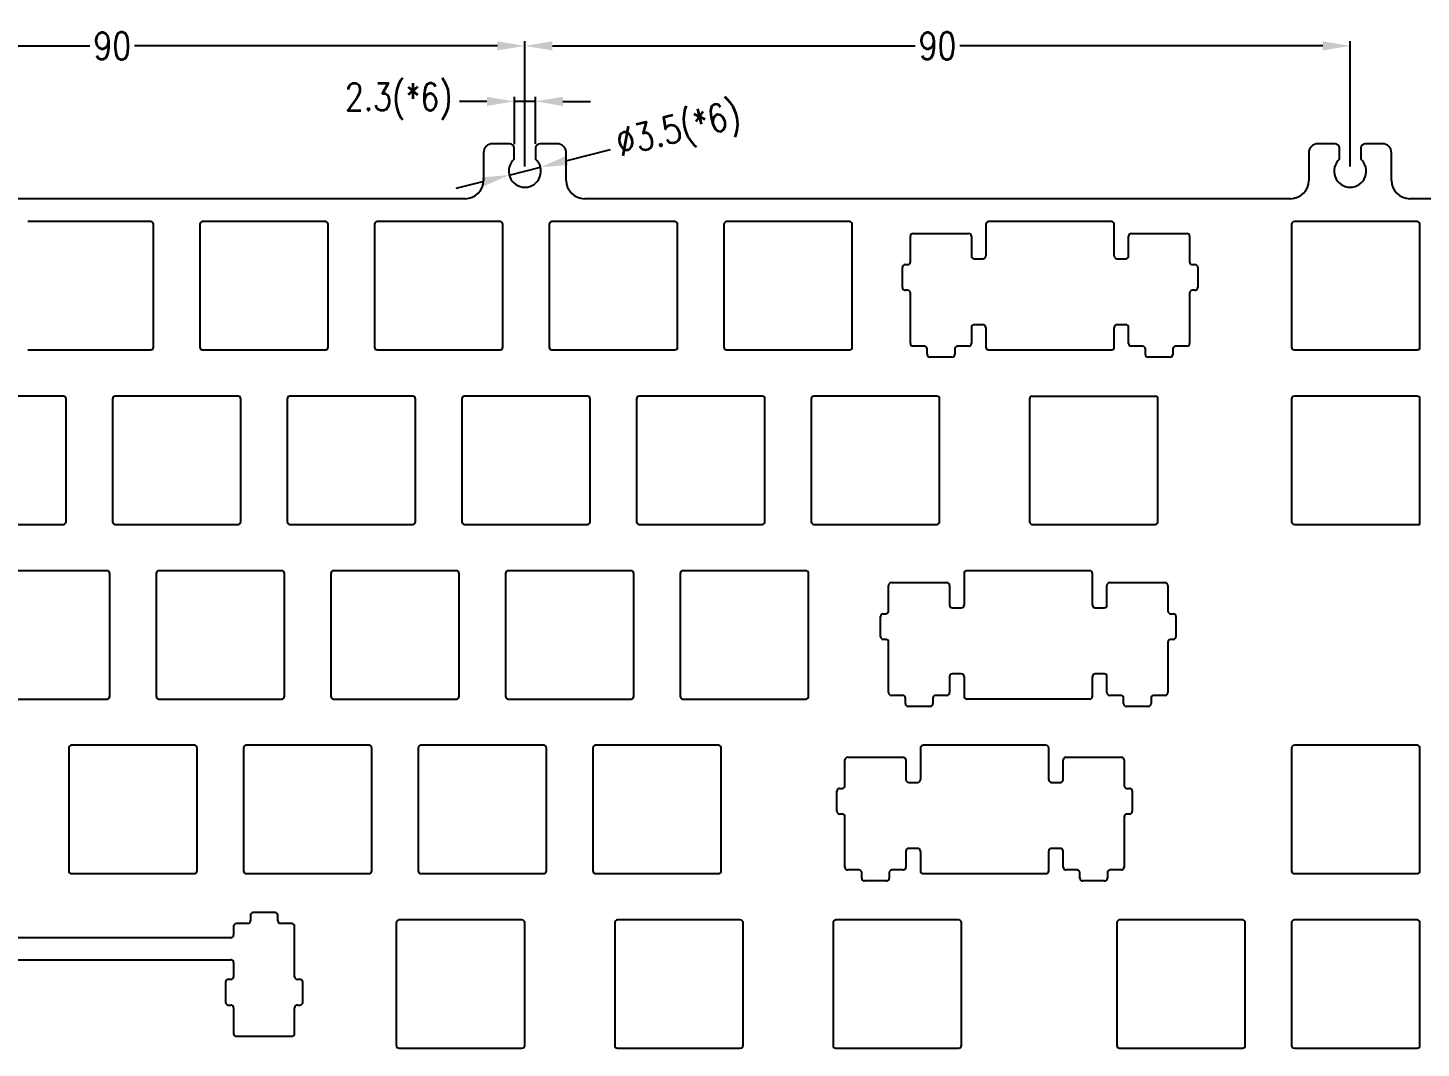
# Model space of a CAD drawing. Header units: inches. Extents: x 139 to 1075, y 623 to 991.
# Drawn here: x 833 to 985, y 744 to 855.3 of the extents above; entities that cross this region are included whole.
import ezdxf

# ---------------------------------------------------------------- set-up
doc = ezdxf.new("R2010")
doc.units = ezdxf.units.IN
doc.header["$LTSCALE"] = 1.21
doc.header["$MEASUREMENT"] = 0
doc.header["$PDMODE"] = 3
doc.header["$PDSIZE"] = 0.3125
doc.layers.get('0').update_dxf_attribs({"linetype": 'CONTINUOUS'})
doc.layers.get('Defpoints').update_dxf_attribs({"linetype": 'CONTINUOUS'})
doc.layers.add('尺寸', color=3, linetype='CONTINUOUS')
doc.styles.get("Standard").update_dxf_attribs({"font": 'simplex.shx', "width": 0.8, "bigfont": 'chineset.shx'})
doc.dimstyles.new('ISO-25', dxfattribs={"dimtxt": 3, "dimasz": 3, "dimexe": 0.5, "dimexo": 0.5, "dimgap": 0.5, "dimtad": 0, "dimdec": 4, "dimdsep": 46, "dimtxsty": 'Standard', "dimcen": 0, "dimclrd": 256, "dimclre": 256, "dimclrt": 256, "dimadec": 4, "dimazin": 2, "dimtfac": 1, "dimtdec": 4, "dimtmove": 0, "dimatfit": 3, "dimfxl": 1, "dimtolj": 1, "dimarcsym": 0})

# ---------------------------------------------------------------- blocks, each defined once
blk = doc.blocks.new('*D78')
at = {"layer": 'Defpoints', "color": 0, "transparency": 16777216}
for p in [(885.52, 839.23), (888.91, 840.08)]:
    blk.add_point(p, dxfattribs=at)
at = {"layer": '尺寸', "lineweight": -2, "transparency": 16777216}
for p, q in [((891.82, 840.82), (896.56, 842.01)), ((885.52, 839.23), (888.91, 840.08)), ((882.61, 838.49), (879.7, 837.76))]:
    blk.add_line(p, q, dxfattribs=at)
at = {"layer": '尺寸', "transparency": 16777216}
for points in [[(891.7, 841.3), (891.94, 840.33), (888.91, 840.08)], [(882.73, 838.01), (882.49, 838.98), (885.52, 839.23)]]:
    blk.add_solid(points, dxfattribs=at)
at = {"layer": '尺寸', "transparency": 16777216, "insert": (904.03, 843.89), "char_height": 3, "attachment_point": 5, "rotation": 14.147}
blk.add_mtext('\\A1;\\A1;∅3.5(*6)', dxfattribs=at)
blk = doc.blocks.new('*D79')
at = {"layer": 'Defpoints', "color": 0, "transparency": 16777216}
for p in [(886.07, 847.27), (886.07, 842.11), (888.37, 842.15)]:
    blk.add_point(p, dxfattribs=at)
at = {"layer": '尺寸', "lineweight": -2, "transparency": 16777216}
for p, q in [((883.07, 847.27), (880.07, 847.27)), ((886.07, 842.61), (886.07, 847.77)), ((888.37, 847.27), (886.07, 847.27)), ((888.37, 842.65), (888.37, 847.77)), ((891.37, 847.27), (894.37, 847.27))]:
    blk.add_line(p, q, dxfattribs=at)
at = {"layer": '尺寸', "transparency": 16777216}
for points in [[(883.07, 846.77), (883.07, 847.77), (886.07, 847.27)], [(891.37, 847.77), (891.37, 846.77), (888.37, 847.27)]]:
    blk.add_solid(points, dxfattribs=at)
at = {"layer": '尺寸', "transparency": 16777216, "insert": (873.45, 847.27), "char_height": 3, "attachment_point": 5}
blk.add_mtext('\\A1;\\A1;2.3(*6)', dxfattribs=at)
blk = doc.blocks.new('*D96')
at = {"layer": 'Defpoints', "color": 0, "transparency": 16777216}
for p in [(887.22, 853.33), (797.22, 839.65), (887.22, 839.65)]:
    blk.add_point(p, dxfattribs=at)
at = {"layer": '尺寸', "lineweight": -2, "transparency": 16777216}
for p, q in [((797.22, 840.15), (797.22, 853.83)), ((800.22, 853.33), (839.77, 853.33)), ((884.22, 853.33), (844.66, 853.33)), ((887.22, 840.15), (887.22, 853.83))]:
    blk.add_line(p, q, dxfattribs=at)
at = {"layer": '尺寸', "transparency": 16777216}
for points in [[(800.22, 853.83), (800.22, 852.83), (797.22, 853.33)], [(884.22, 852.83), (884.22, 853.83), (887.22, 853.33)]]:
    blk.add_solid(points, dxfattribs=at)
at = {"layer": '尺寸', "transparency": 16777216, "insert": (842.22, 853.33), "char_height": 3, "attachment_point": 5}
blk.add_mtext('\\A1;90', dxfattribs=at)
blk = doc.blocks.new('*D97')
at = {"layer": 'Defpoints', "color": 0, "transparency": 16777216}
for p in [(977.22, 853.33), (887.22, 839.65), (977.22, 839.65)]:
    blk.add_point(p, dxfattribs=at)
at = {"layer": '尺寸', "lineweight": -2, "transparency": 16777216}
for p, q in [((887.22, 840.15), (887.22, 853.83)), ((890.22, 853.33), (929.77, 853.33)), ((974.22, 853.33), (934.66, 853.33)), ((977.22, 840.15), (977.22, 853.83))]:
    blk.add_line(p, q, dxfattribs=at)
at = {"layer": '尺寸', "transparency": 16777216}
for points in [[(890.22, 853.83), (890.22, 852.83), (887.22, 853.33)], [(974.22, 852.83), (974.22, 853.83), (977.22, 853.33)]]:
    blk.add_solid(points, dxfattribs=at)
at = {"layer": '尺寸', "transparency": 16777216, "insert": (932.22, 853.33), "char_height": 3, "attachment_point": 5}
blk.add_mtext('\\A1;90', dxfattribs=at)

msp = doc.modelspace()

# ---------------------------------------------------------------- linework, layer by layer
at = {"color": 7, "linetype": 'Continuous'}
for p, q in [((885.56589, 842.65411), (883.70606, 842.65411)), ((886.06589, 840.9732), (886.06589, 842.15411)), ((888.36589, 842.15411), (888.36589, 840.9732)), ((890.72571, 842.65411), (888.86589, 842.65411)), ((975.56589, 842.65411), (973.70606, 842.65411)), ((976.06589, 840.9732), (976.06589, 842.15411)), ((978.36589, 842.15411), (978.36589, 840.9732)), ((980.72571, 842.65411), (978.86589, 842.65411)), ((882.70606, 841.65411), (882.70606, 838.65411)), ((891.72571, 838.65411), (891.72571, 841.65411)), ((972.70606, 841.65411), (972.70606, 838.65411)), ((981.72571, 838.65411), (981.72571, 841.65411)), ((880.70606, 836.65411), (803.72571, 836.65411)), ((970.70606, 836.65411), (893.72571, 836.65411)), ((1005.21589, 836.65411), (983.72571, 836.65411)), ((846.41495, 834.15336), (833.0166, 834.15336)), ((865.46495, 834.15336), (852.0666, 834.15336)), ((884.51495, 834.15336), (871.1166, 834.15336)), ((903.56495, 834.15336), (890.1666, 834.15336)), ((922.61495, 834.15336), (909.2166, 834.15336)), ((951.18569, 834.15341), (937.78569, 834.15341)), ((984.52869, 834.15341), (971.12869, 834.15341)), ((846.71576, 820.45302), (846.71576, 833.854)), ((851.76657, 833.85376), (851.76657, 820.45375)), ((865.76576, 820.45302), (865.76576, 833.854)), ((870.81657, 833.85376), (870.81657, 820.45375)), ((884.81576, 820.45302), (884.81576, 833.854)), ((889.86657, 833.85376), (889.86657, 820.45375)), ((903.86576, 820.45302), (903.86576, 833.854)), ((908.91657, 833.85376), (908.91657, 820.45375)), ((922.91576, 820.45302), (922.91576, 833.854)), ((929.56069, 832.85341), (935.61069, 832.85341)), ((937.48569, 833.85341), (937.48569, 830.40341)), ((951.48569, 830.40341), (951.48569, 833.85341)), ((953.36069, 832.85341), (959.41069, 832.85341)), ((970.82869, 833.85341), (970.82869, 820.45411)), ((984.82869, 820.45411), (984.82869, 833.85341)), ((929.26069, 829.75341), (929.26069, 832.55341)), ((935.91069, 832.55341), (935.91069, 830.40341)), ((953.06069, 830.40341), (953.06069, 832.55341)), ((959.71069, 832.55341), (959.71069, 829.75341)), ((936.21069, 830.10341), (937.18569, 830.10341)), ((951.78569, 830.10341), (952.76069, 830.10341)), ((928.38069, 826.95341), (928.38069, 829.15341)), ((928.68069, 829.45341), (928.96069, 829.45341)), ((960.01069, 829.45341), (960.29069, 829.45341)), ((960.59069, 829.15341), (960.59069, 826.95341)), ((928.96069, 826.65341), (928.68069, 826.65341)), ((960.29069, 826.65341), (960.01069, 826.65341)), ((929.26069, 820.85341), (929.26069, 826.35341)), ((959.71069, 826.35341), (959.71069, 820.85341)), ((935.91069, 822.60341), (935.91069, 820.85341)), ((937.18569, 822.90341), (936.21069, 822.90341)), ((937.48569, 822.60341), (937.48569, 820.45411)), ((951.48569, 820.45411), (951.48569, 822.60341)), ((952.76069, 822.90341), (951.78569, 822.90341)), ((953.06069, 820.85341), (953.06069, 822.60341)), ((930.79069, 820.55341), (929.56069, 820.55341)), ((935.61069, 820.55341), (934.39069, 820.55341)), ((954.58069, 820.55341), (953.36069, 820.55341)), ((959.41069, 820.55341), (958.18069, 820.55341)), ((833.0166, 820.15416), (846.41533, 820.15416)), ((852.0666, 820.15416), (865.46533, 820.15416)), ((871.1166, 820.15416), (884.51533, 820.15416)), ((890.1666, 820.15416), (903.56533, 820.15416)), ((909.2166, 820.15416), (922.61533, 820.15416)), ((931.09069, 819.65341), (931.09069, 820.25341)), ((933.79069, 819.35341), (931.39069, 819.35341)), ((934.09069, 820.25341), (934.09069, 819.65341)), ((937.78569, 820.15411), (951.18569, 820.15411)), ((954.88069, 819.65341), (954.88069, 820.25341)), ((957.58069, 819.35341), (955.18069, 819.35341)), ((957.88069, 820.25341), (957.88069, 819.65341)), ((971.12869, 820.15411), (984.52869, 820.15411)), ((836.88988, 815.10336), (823.49154, 815.10336)), ((837.19073, 801.40348), (837.19073, 814.80372)), ((842.24155, 814.80387), (842.24155, 801.40364)), ((855.93988, 815.10336), (842.54154, 815.10336)), ((856.24073, 801.40348), (856.24073, 814.80372)), ((861.29155, 814.80387), (861.29155, 801.40364)), ((874.98988, 815.10336), (861.59154, 815.10336)), ((875.29073, 801.40348), (875.29073, 814.80372)), ((880.34155, 814.80387), (880.34155, 801.40364)), ((894.03988, 815.10336), (880.64154, 815.10336)), ((894.34073, 801.40348), (894.34073, 814.80372)), ((899.39155, 814.80387), (899.39155, 801.40364)), ((913.08988, 815.10336), (899.69154, 815.10336)), ((913.39073, 801.40348), (913.39073, 814.80372)), ((918.44155, 814.80387), (918.44155, 801.40364)), ((932.13988, 815.10336), (918.74154, 815.10336)), ((932.44073, 801.40348), (932.44073, 814.80372)), ((942.25069, 814.80411), (942.25069, 801.40411)), ((942.55069, 815.10411), (955.95219, 815.10411)), ((956.25219, 801.40411), (956.25219, 814.80411)), ((970.82869, 814.80341), (970.82869, 801.40411)), ((984.52869, 815.10341), (971.12869, 815.10341)), ((984.82869, 801.10411), (984.82869, 814.80341)), ((823.49154, 801.10416), (836.89026, 801.10416)), ((842.54154, 801.10416), (855.94026, 801.10416)), ((861.59154, 801.10416), (874.99026, 801.10416)), ((880.64154, 801.10416), (894.04026, 801.10416)), ((899.69154, 801.10416), (913.09026, 801.10416)), ((918.74154, 801.10416), (932.14026, 801.10416)), ((942.55069, 801.10411), (955.95219, 801.10411)), ((971.12869, 801.10411), (984.82869, 801.10411)), ((841.65316, 796.05336), (828.25432, 796.05336)), ((841.95356, 782.35475), (841.95356, 795.75276)), ((847.00371, 795.75279), (847.00371, 782.35444)), ((860.70316, 796.05336), (847.30432, 796.05336)), ((861.00356, 782.35475), (861.00356, 795.75276)), ((866.05371, 795.75279), (866.05371, 782.35444)), ((879.75316, 796.05336), (866.35432, 796.05336)), ((880.05356, 782.35475), (880.05356, 795.75276)), ((885.10371, 795.75279), (885.10371, 782.35444)), ((898.80316, 796.05336), (885.40432, 796.05336)), ((899.10356, 782.35475), (899.10356, 795.75276)), ((904.15371, 795.75279), (904.15371, 782.35444)), ((917.85316, 796.05336), (904.45432, 796.05336)), ((918.15356, 782.35475), (918.15356, 795.75276)), ((927.18719, 794.75341), (933.23719, 794.75341)), ((935.11219, 795.75341), (935.11219, 792.30341)), ((948.81219, 796.05341), (935.41219, 796.05341)), ((949.11219, 792.30341), (949.11219, 795.75341)), ((950.98719, 794.75341), (957.03719, 794.75341)), ((926.88719, 791.65341), (926.88719, 794.45341)), ((933.53719, 794.45341), (933.53719, 792.30341)), ((950.68719, 792.30341), (950.68719, 794.45341)), ((957.33719, 794.45341), (957.33719, 791.65341)), ((933.83719, 792.00341), (934.81219, 792.00341)), ((949.41219, 792.00341), (950.38719, 792.00341)), ((926.00719, 788.85341), (926.00719, 791.05341)), ((926.30719, 791.35341), (926.58719, 791.35341)), ((957.63719, 791.35341), (957.91719, 791.35341)), ((958.21719, 791.05341), (958.21719, 788.85341)), ((926.58719, 788.55341), (926.30719, 788.55341)), ((926.88719, 782.75341), (926.88719, 788.25341)), ((957.33719, 788.25341), (957.33719, 782.75341)), ((957.91719, 788.55341), (957.63719, 788.55341)), ((933.53719, 784.50341), (933.53719, 782.75341)), ((934.81219, 784.80341), (933.83719, 784.80341)), ((935.11219, 784.50341), (935.11219, 782.35411)), ((949.11219, 782.35411), (949.11219, 784.50341)), ((950.38719, 784.80341), (949.41219, 784.80341)), ((950.68719, 782.75341), (950.68719, 784.50341)), ((828.2547, 782.05416), (841.65316, 782.05416)), ((847.3047, 782.05416), (860.70316, 782.05416)), ((866.3547, 782.05416), (879.75316, 782.05416)), ((885.4047, 782.05416), (898.80316, 782.05416)), ((904.4547, 782.05416), (917.85316, 782.05416)), ((928.41719, 782.45341), (927.18719, 782.45341)), ((928.71719, 781.55341), (928.71719, 782.15341)), ((931.41719, 781.25341), (929.01719, 781.25341)), ((931.71719, 782.15341), (931.71719, 781.55341)), ((933.23719, 782.45341), (932.01719, 782.45341)), ((948.81219, 782.05411), (935.41219, 782.05411)), ((952.20719, 782.45341), (950.98719, 782.45341)), ((952.50719, 781.55341), (952.50719, 782.15341)), ((955.20719, 781.25341), (952.80719, 781.25341)), ((955.50719, 782.15341), (955.50719, 781.55341)), ((957.03719, 782.45341), (955.80719, 782.45341)), ((837.47871, 776.70264), (837.47871, 763.30429)), ((851.17809, 777.00324), (837.77951, 777.00324)), ((851.47856, 763.3046), (851.47856, 776.70261)), ((856.52871, 776.70264), (856.52871, 763.30429)), ((870.22809, 777.00324), (856.82951, 777.00324)), ((870.52856, 763.3046), (870.52856, 776.70261)), ((875.57871, 776.70264), (875.57871, 763.30429)), ((889.27809, 777.00324), (875.87951, 777.00324)), ((889.57856, 763.3046), (889.57856, 776.70261)), ((894.62871, 776.70264), (894.62871, 763.30429)), ((908.32809, 777.00324), (894.92951, 777.00324)), ((908.62856, 763.3046), (908.62856, 776.70261)), ((930.34569, 776.70341), (930.34569, 773.25341)), ((944.04569, 777.00341), (930.64569, 777.00341)), ((944.34569, 773.25341), (944.34569, 776.70341)), ((970.82869, 776.70331), (970.82869, 763.30391)), ((984.52869, 777.00331), (971.12869, 777.00331)), ((984.82869, 763.30391), (984.82869, 776.70331)), ((922.12069, 772.60341), (922.12069, 775.40341)), ((922.42069, 775.70341), (928.47069, 775.70341)), ((928.77069, 775.40341), (928.77069, 773.25341)), ((945.92069, 773.25341), (945.92069, 775.40341)), ((946.22069, 775.70341), (952.27069, 775.70341)), ((952.57069, 775.40341), (952.57069, 772.60341)), ((921.24069, 769.80341), (921.24069, 772.00341)), ((921.54069, 772.30341), (921.82069, 772.30341)), ((929.07069, 772.95341), (930.04569, 772.95341)), ((944.64569, 772.95341), (945.62069, 772.95341)), ((952.87069, 772.30341), (953.15069, 772.30341)), ((953.45069, 772.00341), (953.45069, 769.80341)), ((921.82069, 769.50341), (921.54069, 769.50341)), ((922.12069, 763.70341), (922.12069, 769.20341)), ((952.57069, 769.20341), (952.57069, 763.70341)), ((953.15069, 769.50341), (952.87069, 769.50341)), ((928.77069, 765.45341), (928.77069, 763.70341)), ((930.04569, 765.75341), (929.07069, 765.75341)), ((930.34569, 765.45341), (930.34569, 763.30391)), ((944.34569, 763.30391), (944.34569, 765.45341)), ((945.62069, 765.75341), (944.64569, 765.75341)), ((945.92069, 763.70341), (945.92069, 765.45341)), ((837.78001, 763.00397), (851.17809, 763.00397)), ((856.83001, 763.00397), (870.22809, 763.00397)), ((875.88001, 763.00397), (889.27809, 763.00397)), ((894.93001, 763.00397), (908.32809, 763.00397)), ((923.65069, 763.40341), (922.42069, 763.40341)), ((923.95069, 762.50341), (923.95069, 763.10341)), ((926.95069, 763.10341), (926.95069, 762.50341)), ((928.47069, 763.40341), (927.25069, 763.40341)), ((930.64569, 763.00391), (944.04569, 763.00391)), ((947.44069, 763.40341), (946.22069, 763.40341)), ((947.74069, 762.50341), (947.74069, 763.10341)), ((950.74069, 763.10341), (950.74069, 762.50341)), ((952.27069, 763.40341), (951.04069, 763.40341)), ((971.12869, 763.00391), (984.52869, 763.00391)), ((926.65069, 762.20341), (924.25069, 762.20341)), ((950.44069, 762.20341), (948.04069, 762.20341)), ((857.28119, 758.45331), (857.28119, 757.85331)), ((859.98119, 758.75331), (857.58119, 758.75331)), ((860.28119, 757.85331), (860.28119, 758.45331)), ((855.45619, 757.25331), (855.45619, 756.30331)), ((856.98119, 757.55331), (855.75619, 757.55331)), ((861.80619, 757.55331), (860.58119, 757.55331)), ((862.10619, 751.75331), (862.10619, 757.25331)), ((873.19869, 757.65195), (873.19869, 744.25519)), ((886.89729, 757.95331), (873.50009, 757.95331)), ((887.19869, 744.25491), (887.19869, 757.65223)), ((897.01169, 757.65443), (897.01169, 744.25271)), ((910.70979, 757.95331), (897.31259, 757.95331)), ((911.01069, 744.25305), (911.01069, 757.6541)), ((920.82369, 757.65195), (920.82369, 744.25519)), ((934.52229, 757.95331), (921.12509, 757.95331)), ((934.82369, 744.25491), (934.82369, 757.65223)), ((951.77869, 757.65341), (951.77869, 744.25395)), ((965.47869, 757.95341), (952.07869, 757.95341)), ((965.77869, 744.25395), (965.77869, 757.65341)), ((970.82869, 757.65341), (970.82869, 744.25395)), ((984.52869, 757.95341), (971.12869, 757.95341)), ((984.82869, 744.25395), (984.82869, 757.65341)), ((855.15619, 756.00331), (816.05569, 756.00331)), ((816.05569, 753.60331), (855.15619, 753.60331)), ((855.45619, 753.30331), (855.45619, 751.75331)), ((854.57619, 751.15331), (854.57619, 748.95331)), ((855.15619, 751.45331), (854.87619, 751.45331)), ((862.68619, 751.45331), (862.40619, 751.45331)), ((862.98619, 748.95331), (862.98619, 751.15331)), ((854.87619, 748.65331), (855.15619, 748.65331)), ((855.45619, 748.35331), (855.45619, 745.55331)), ((862.10619, 745.55331), (862.10619, 748.35331)), ((862.40619, 748.65331), (862.68619, 748.65331)), ((855.75619, 745.25331), (861.80619, 745.25331)), ((873.50009, 743.95384), (886.89729, 743.95384)), ((897.31259, 743.95384), (910.70979, 743.95384)), ((921.12509, 743.95384), (934.52229, 743.95384)), ((952.07869, 743.95395), (965.47869, 743.95395)), ((971.12869, 743.95395), (984.52869, 743.95395))]:
    msp.add_line(p, q, dxfattribs=at)
for centre, radius, start, end in [((883.70606, 841.65411), 1, 90, 180), ((885.56589, 842.15411), 0.5, 0, 90), ((888.86589, 842.15411), 0.5, 90, 180), ((890.72571, 841.65411), 1, 0, 90), ((973.70606, 841.65411), 1, 90, 180), ((975.56589, 842.15411), 0.5, 0, 90), ((978.86589, 842.15411), 0.5, 90, 180), ((980.72571, 841.65411), 1, 0, 90), ((887.21589, 839.65411), 1.75, 131.0823331, 48.9176669), ((977.21589, 839.65411), 1.75, 131.0823331, 48.9176669), ((880.70606, 838.65411), 2, 270, 0), ((893.72571, 838.65411), 2, 180, 270), ((970.70606, 838.65411), 2, 270, 0), ((983.72571, 838.65411), 2, 180, 270), ((846.41589, 833.85326), 0.3, 0.1417986, 90.1786124), ((852.06634, 833.85326), 0.3, 89.9503636, 179.9027784), ((865.46589, 833.85326), 0.3, 0.1417986, 90.1786124), ((871.11634, 833.85326), 0.3, 89.9503635, 179.9027784), ((884.51589, 833.85326), 0.3, 0.1417986, 90.1786124), ((890.16634, 833.85326), 0.3, 89.9503636, 179.9027784), ((903.56589, 833.85326), 0.3, 0.1417986, 90.1786124), ((909.21634, 833.85326), 0.3, 89.9503636, 179.9027784), ((922.61589, 833.85326), 0.3, 0.1417986, 90.1786124), ((937.78569, 833.85341), 0.3, 90, 180), ((951.18569, 833.85341), 0.3, 0, 90), ((971.12869, 833.85341), 0.3, 90, 180), ((984.52869, 833.85341), 0.3, 0, 90), ((929.56069, 832.55341), 0.3, 90, 180), ((935.61069, 832.55341), 0.3, 0, 90), ((953.36069, 832.55341), 0.3, 90, 180), ((959.41069, 832.55341), 0.3, 0, 90), ((928.96069, 829.75341), 0.3, 270, 0), ((936.21069, 830.40341), 0.3, 180, 270), ((937.18569, 830.40341), 0.3, 270, 0), ((951.78569, 830.40341), 0.3, 180, 270), ((952.76069, 830.40341), 0.3, 270, 0), ((960.01069, 829.75341), 0.3, 180, 270), ((928.68069, 829.15341), 0.3, 90, 180), ((960.29069, 829.15341), 0.3, 0, 90), ((928.68069, 826.95341), 0.3, 180, 270), ((928.96069, 826.35341), 0.3, 0, 90), ((960.01069, 826.35341), 0.3, 90, 180), ((960.29069, 826.95341), 0.3, 270, 0), ((936.21069, 822.60341), 0.3, 90, 180), ((937.18569, 822.60341), 0.3, 0, 90), ((951.78569, 822.60341), 0.3, 90, 180), ((952.76069, 822.60341), 0.3, 0, 90), ((929.56069, 820.85341), 0.3, 180, 270), ((930.79069, 820.25341), 0.3, 0, 90), ((934.39069, 820.25341), 0.3, 90, 180), ((935.61069, 820.85341), 0.3, 270, 0), ((953.36069, 820.85341), 0.3, 180, 270), ((954.58069, 820.25341), 0.3, 0, 90), ((958.18069, 820.25341), 0.3, 90, 180), ((959.41069, 820.85341), 0.3, 270, 0), ((846.41589, 820.45426), 0.3, 269.9643734, 0), ((852.06634, 820.45426), 0.3, 180.0972272, 270.0496308), ((865.46589, 820.45426), 0.3, 269.9643734, 0), ((871.11634, 820.45426), 0.3, 180.0972272, 270.0496308), ((884.51589, 820.45426), 0.3, 269.9643734, 0), ((890.16634, 820.45426), 0.3, 180.0972272, 270.0496309), ((903.56589, 820.45426), 0.3, 269.9643734, 0), ((909.21634, 820.45426), 0.3, 180.0972272, 270.0496308), ((922.61589, 820.45426), 0.3, 269.9643734, 0), ((931.39069, 819.65341), 0.3, 180, 270), ((933.79069, 819.65341), 0.3, 270, 0), ((937.78569, 820.45411), 0.3, 180, 270), ((951.18569, 820.45411), 0.3, 270, 0), ((955.18069, 819.65341), 0.3, 180, 270), ((957.58069, 819.65341), 0.3, 270, 0), ((971.12869, 820.45411), 0.3, 180, 270), ((984.52869, 820.45411), 0.3, 270, 0), ((836.89081, 814.80326), 0.3, 0.0886822, 90.1785972), ((842.54126, 814.80326), 0.3, 89.9482487, 179.8828156), ((855.94081, 814.80326), 0.3, 0.0886822, 90.1785972), ((861.59126, 814.80326), 0.3, 89.9482487, 179.8828156), ((874.99081, 814.80326), 0.3, 0.0886822, 90.1785972), ((880.64126, 814.80326), 0.3, 89.9482487, 179.8828156), ((894.04081, 814.80326), 0.3, 0.0886822, 90.1785972), ((899.69126, 814.80326), 0.3, 89.9482487, 179.8828157), ((913.09081, 814.80326), 0.3, 0.0886822, 90.1785972), ((918.74126, 814.80326), 0.3, 89.9482487, 179.8828156), ((932.14081, 814.80326), 0.3, 0.0886822, 90.1785972), ((942.55069, 814.80411), 0.3, 90, 180), ((955.95219, 814.80411), 0.3, 0, 90), ((971.12869, 814.80341), 0.3, 90, 180), ((984.52869, 814.80341), 0.3, 0, 90), ((836.89081, 801.40426), 0.3, 269.8931613, 359.8522791), ((842.54126, 801.40426), 0.3, 180.1171908, 270.0517449), ((855.94081, 801.40426), 0.3, 269.8931613, 359.8522791), ((861.59126, 801.40426), 0.3, 180.1171908, 270.0517449), ((874.99081, 801.40426), 0.3, 269.8931613, 359.8522791), ((880.64126, 801.40426), 0.3, 180.1171908, 270.0517449), ((894.04081, 801.40426), 0.3, 269.8931613, 359.8522791), ((899.69126, 801.40426), 0.3, 180.1171908, 270.0517448), ((913.09081, 801.40426), 0.3, 269.8931613, 359.8522791), ((918.74126, 801.40426), 0.3, 180.1171908, 270.0517449), ((932.14081, 801.40426), 0.3, 269.8931613, 359.8522791), ((942.55069, 801.40411), 0.3, 180, 270), ((955.95219, 801.40411), 0.3, 270, 0), ((971.12869, 801.40411), 0.3, 180, 270), ((841.65331, 795.75326), 0.3, 359.9047238, 90.0293754), ((847.30376, 795.75326), 0.3, 89.8932806, 180.0890958), ((860.70331, 795.75326), 0.3, 359.9047238, 90.0293754), ((866.35376, 795.75326), 0.3, 89.8932806, 180.0890958), ((879.75331, 795.75326), 0.3, 359.9047238, 90.0293754), ((885.40376, 795.75326), 0.3, 89.8932806, 180.0890958), ((898.80331, 795.75326), 0.3, 359.9047238, 90.0293754), ((904.45376, 795.75326), 0.3, 89.8932806, 180.0890958), ((917.85331, 795.75326), 0.3, 359.9047238, 90.0293754), ((927.18719, 794.45341), 0.3, 90, 180), ((933.23719, 794.45341), 0.3, 0, 90), ((935.41219, 795.75341), 0.3, 90, 180), ((948.81219, 795.75341), 0.3, 0, 90), ((950.98719, 794.45341), 0.3, 90, 180), ((957.03719, 794.45341), 0.3, 0, 90), ((926.58719, 791.65341), 0.3, 270, 0), ((933.83719, 792.30341), 0.3, 180, 270), ((934.81219, 792.30341), 0.3, 270, 0), ((949.41219, 792.30341), 0.3, 180, 270), ((950.38719, 792.30341), 0.3, 270, 0), ((957.63719, 791.65341), 0.3, 180, 270), ((926.30719, 791.05341), 0.3, 90, 180), ((957.91719, 791.05341), 0.3, 0, 90), ((926.30719, 788.85341), 0.3, 180, 270), ((957.91719, 788.85341), 0.3, 270, 0), ((926.58719, 788.25341), 0.3, 0, 90), ((957.63719, 788.25341), 0.3, 90, 180), ((933.83719, 784.50341), 0.3, 90, 180), ((934.81219, 784.50341), 0.3, 0, 90), ((949.41219, 784.50341), 0.3, 90, 180), ((950.38719, 784.50341), 0.3, 0, 90), ((927.18719, 782.75341), 0.3, 180, 270), ((933.23719, 782.75341), 0.3, 270, 0), ((950.98719, 782.75341), 0.3, 180, 270), ((957.03719, 782.75341), 0.3, 270, 0), ((841.65331, 782.35426), 0.3, 269.9706209, 0.0952676), ((847.30376, 782.35426), 0.3, 179.9645576, 270.1785721), ((860.70331, 782.35426), 0.3, 269.9706209, 0.0952676), ((866.35376, 782.35426), 0.3, 179.9645576, 270.1785721), ((879.75331, 782.35426), 0.3, 269.9706209, 0.0952676), ((885.40376, 782.35426), 0.3, 179.9645576, 270.1785721), ((898.80331, 782.35426), 0.3, 269.9706209, 0.0952676), ((904.45376, 782.35426), 0.3, 179.9645576, 270.1785721), ((917.85331, 782.35426), 0.3, 269.9706209, 0.0952676), ((928.41719, 782.15341), 0.3, 0, 90), ((929.01719, 781.55341), 0.3, 180, 270), ((931.41719, 781.55341), 0.3, 270, 0), ((932.01719, 782.15341), 0.3, 90, 180), ((935.41219, 782.35411), 0.3, 180, 270), ((948.81219, 782.35411), 0.3, 270, 0), ((952.20719, 782.15341), 0.3, 0, 90), ((952.80719, 781.55341), 0.3, 180, 270), ((955.20719, 781.55341), 0.3, 270, 0), ((955.80719, 782.15341), 0.3, 90, 180), ((837.77876, 776.70311), 0.3, 89.8576451, 180.0890908), ((851.17831, 776.70311), 0.3, 359.9061148, 90.0426359), ((856.82876, 776.70311), 0.3, 89.8576451, 180.0890908), ((870.22831, 776.70311), 0.3, 359.9061148, 90.0426359), ((875.87876, 776.70311), 0.3, 89.8576451, 180.0890908), ((889.27831, 776.70311), 0.3, 359.9061148, 90.0426359), ((894.92876, 776.70311), 0.3, 89.8576451, 180.0890908), ((908.32831, 776.70311), 0.3, 359.9061148, 90.0426359), ((930.64569, 776.70341), 0.3, 90, 180), ((944.04569, 776.70341), 0.3, 0, 90), ((971.12869, 776.70331), 0.3, 90, 180), ((984.52869, 776.70331), 0.3, 0, 90), ((922.42069, 775.40341), 0.3, 90, 180), ((928.47069, 775.40341), 0.3, 0, 90), ((946.22069, 775.40341), 0.3, 90, 180), ((952.27069, 775.40341), 0.3, 0, 90), ((921.54069, 772.00341), 0.3, 90, 180), ((921.82069, 772.60341), 0.3, 270, 0), ((929.07069, 773.25341), 0.3, 180, 270), ((930.04569, 773.25341), 0.3, 270, 0), ((944.64569, 773.25341), 0.3, 180, 270), ((945.62069, 773.25341), 0.3, 270, 0), ((952.87069, 772.60341), 0.3, 180, 270), ((953.15069, 772.00341), 0.3, 0, 90), ((921.54069, 769.80341), 0.3, 180, 270), ((921.82069, 769.20341), 0.3, 0, 90), ((952.87069, 769.20341), 0.3, 90, 180), ((953.15069, 769.80341), 0.3, 270, 0), ((929.07069, 765.45341), 0.3, 90, 180), ((930.04569, 765.45341), 0.3, 0, 90), ((944.64569, 765.45341), 0.3, 90, 180), ((945.62069, 765.45341), 0.3, 0, 90), ((837.77876, 763.30411), 0.3, 179.9821837, 270.0474968), ((851.17831, 763.30411), 0.3, 269.9573579, 0.0938752), ((856.82876, 763.30411), 0.3, 179.9821837, 270.0474968), ((870.22831, 763.30411), 0.3, 269.9573579, 0.0938752), ((875.87876, 763.30411), 0.3, 179.9821837, 270.0474968), ((889.27831, 763.30411), 0.3, 269.9573579, 0.0938752), ((894.92876, 763.30411), 0.3, 179.9821837, 270.0474968), ((908.32831, 763.30411), 0.3, 269.9573579, 0.0938752), ((922.42069, 763.70341), 0.3, 180, 270), ((923.65069, 763.10341), 0.3, 0, 90), ((927.25069, 763.10341), 0.3, 90, 180), ((928.47069, 763.70341), 0.3, 270, 0), ((930.64569, 763.30391), 0.3, 180, 270), ((944.04569, 763.30391), 0.3, 270, 0), ((946.22069, 763.70341), 0.3, 180, 270), ((947.44069, 763.10341), 0.3, 0, 90), ((951.04069, 763.10341), 0.3, 90, 180), ((952.27069, 763.70341), 0.3, 270, 0), ((971.12869, 763.30391), 0.3, 180, 270), ((984.52869, 763.30391), 0.3, 270, 0), ((924.25069, 762.50341), 0.3, 180, 270), ((926.65069, 762.50341), 0.3, 270, 0), ((948.04069, 762.50341), 0.3, 180, 270), ((950.44069, 762.50341), 0.3, 270, 0), ((857.58119, 758.45331), 0.3, 90, 180), ((859.98119, 758.45331), 0.3, 0, 90), ((855.75619, 757.25331), 0.3, 90, 180), ((856.98119, 757.85331), 0.3, 270, 0), ((860.58119, 757.85331), 0.3, 180, 270), ((861.80619, 757.25331), 0.3, 0, 90), ((873.49891, 757.65307), 0.3, 89.9441956, 180.053431), ((886.89846, 757.65307), 0.3, 0, 90.0558044), ((897.31141, 757.65307), 0.3, 89.9441956, 179.9346229), ((910.71096, 757.65307), 0.3, 0, 90.0558044), ((921.12391, 757.65307), 0.3, 89.9441956, 180.053431), ((934.52346, 757.65307), 0.3, 0, 90.0558044), ((952.07869, 757.65341), 0.3, 90, 180), ((965.47869, 757.65341), 0.3, 0, 90), ((971.12869, 757.65341), 0.3, 90, 180), ((984.52869, 757.65341), 0.3, 0, 90), ((855.15619, 756.30331), 0.3, 270, 0), ((855.15619, 753.30331), 0.3, 0, 90), ((854.87619, 751.15331), 0.3, 90, 180), ((855.15619, 751.75331), 0.3, 270, 0), ((862.40619, 751.75331), 0.3, 180, 270), ((862.68619, 751.15331), 0.3, 0, 90), ((854.87619, 748.95331), 0.3, 180, 270), ((855.15619, 748.35331), 0.3, 0, 90), ((862.40619, 748.35331), 0.3, 90, 180), ((862.68619, 748.95331), 0.3, 270, 0), ((855.75619, 745.55331), 0.3, 180, 270), ((861.80619, 745.55331), 0.3, 270, 0), ((873.49891, 744.25407), 0.3, 179.946569, 270.0558044), ((886.89846, 744.25407), 0.3, 269.9441956, 0), ((897.31141, 744.25407), 0.3, 180.0653771, 270.0558044), ((910.71096, 744.25407), 0.3, 269.9441956, 0), ((921.12391, 744.25407), 0.3, 179.946569, 270.0558044), ((934.52346, 744.25407), 0.3, 269.9441956, 0), ((952.07869, 744.25395), 0.3, 180, 270), ((965.47869, 744.25395), 0.3, 270, 0), ((971.12869, 744.25395), 0.3, 180, 270), ((984.52869, 744.25395), 0.3, 270, 0)]:
    msp.add_arc(centre, radius, start, end, dxfattribs=at)

# ---------------------------------------------------------------- dimensions: what is measured, and where the dimension line sits
at = {"layer": '尺寸'}
for base, p1, p2, picture, middle in [((887.21589, 853.32633), (797.21589, 839.65411), (887.21589, 839.65411), '*D96', (842.21589, 853.32633)), ((977.21589, 853.32633), (887.21589, 839.65411), (977.21589, 839.65411), '*D97', (932.21589, 853.32633))]:
    dim = msp.add_linear_dim(base=base, p1=p1, p2=p2, dimstyle='ISO-25', override={"dimtxsty": 'Standard'}, dxfattribs=at)
    dim.commit()
    dim.dimension.update_dxf_attribs({"geometry": picture, "text_midpoint": middle})
dim = msp.add_linear_dim(base=(886.06589, 847.27212), p1=(888.36589, 842.15411), p2=(886.06589, 842.11163), text='\\A1;<>(*6)', dimstyle='ISO-25', override={"dimtxsty": 'Standard'}, dxfattribs=at)
dim.commit()
dim.dimension.update_dxf_attribs({"geometry": '*D79', "text_midpoint": (873.4516, 847.27212)})
dim = msp.add_diameter_dim_2p(p1=(885.51896, 839.22639), p2=(888.91282, 840.08183), text='\\A1;<>(*6)', dimstyle='ISO-25', override={"dimtxsty": 'Standard'}, dxfattribs=at)
dim.commit()
dim.dimension.update_dxf_attribs({"geometry": '*D78', "text_midpoint": (904.02866, 843.89186), "dimtype": 163})

doc.saveas('drawing.dxf')
